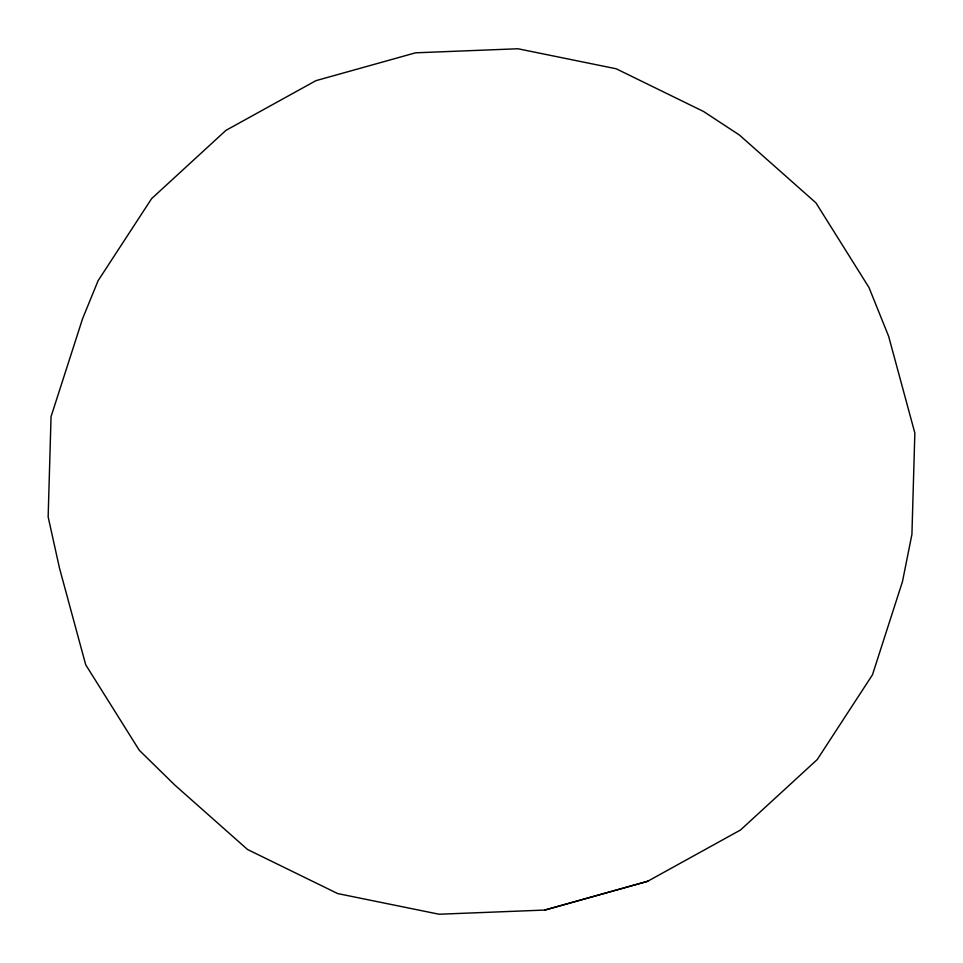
<?xml version="1.0" encoding="UTF-8"?>
<svg xmlns="http://www.w3.org/2000/svg" width="963" height="963" viewBox="0 0 963 963"><rect width="100%" height="100%" fill="white"/><g stroke="black" fill="none" stroke-linecap="round" stroke-linejoin="round"><path stroke-width="1.44" d="M647.605 881.314L740.523 829.986L817.226 759.566L872.454 674.834L902.475 581.592L911.925 534.321L914.85 433.013L888.632 336.316L868.987 287.516L815.938 202.856L739.428 135.049L703.532 111.479L616.176 68.77L517.962 48.764L415.547 52.821L315.948 80.651L225.932 130.378L151.636 198.607L98.118 280.678L82.601 318.621L51.051 416.63L48.15 516.914L59.477 568.05L85.695 664.747L139.274 750.261L174.736 784.989L247.527 849.498L337.7 893.58L439.08 914.236L544.793 910.059L647.605 881.314L544.793 910.059"/></g></svg>
